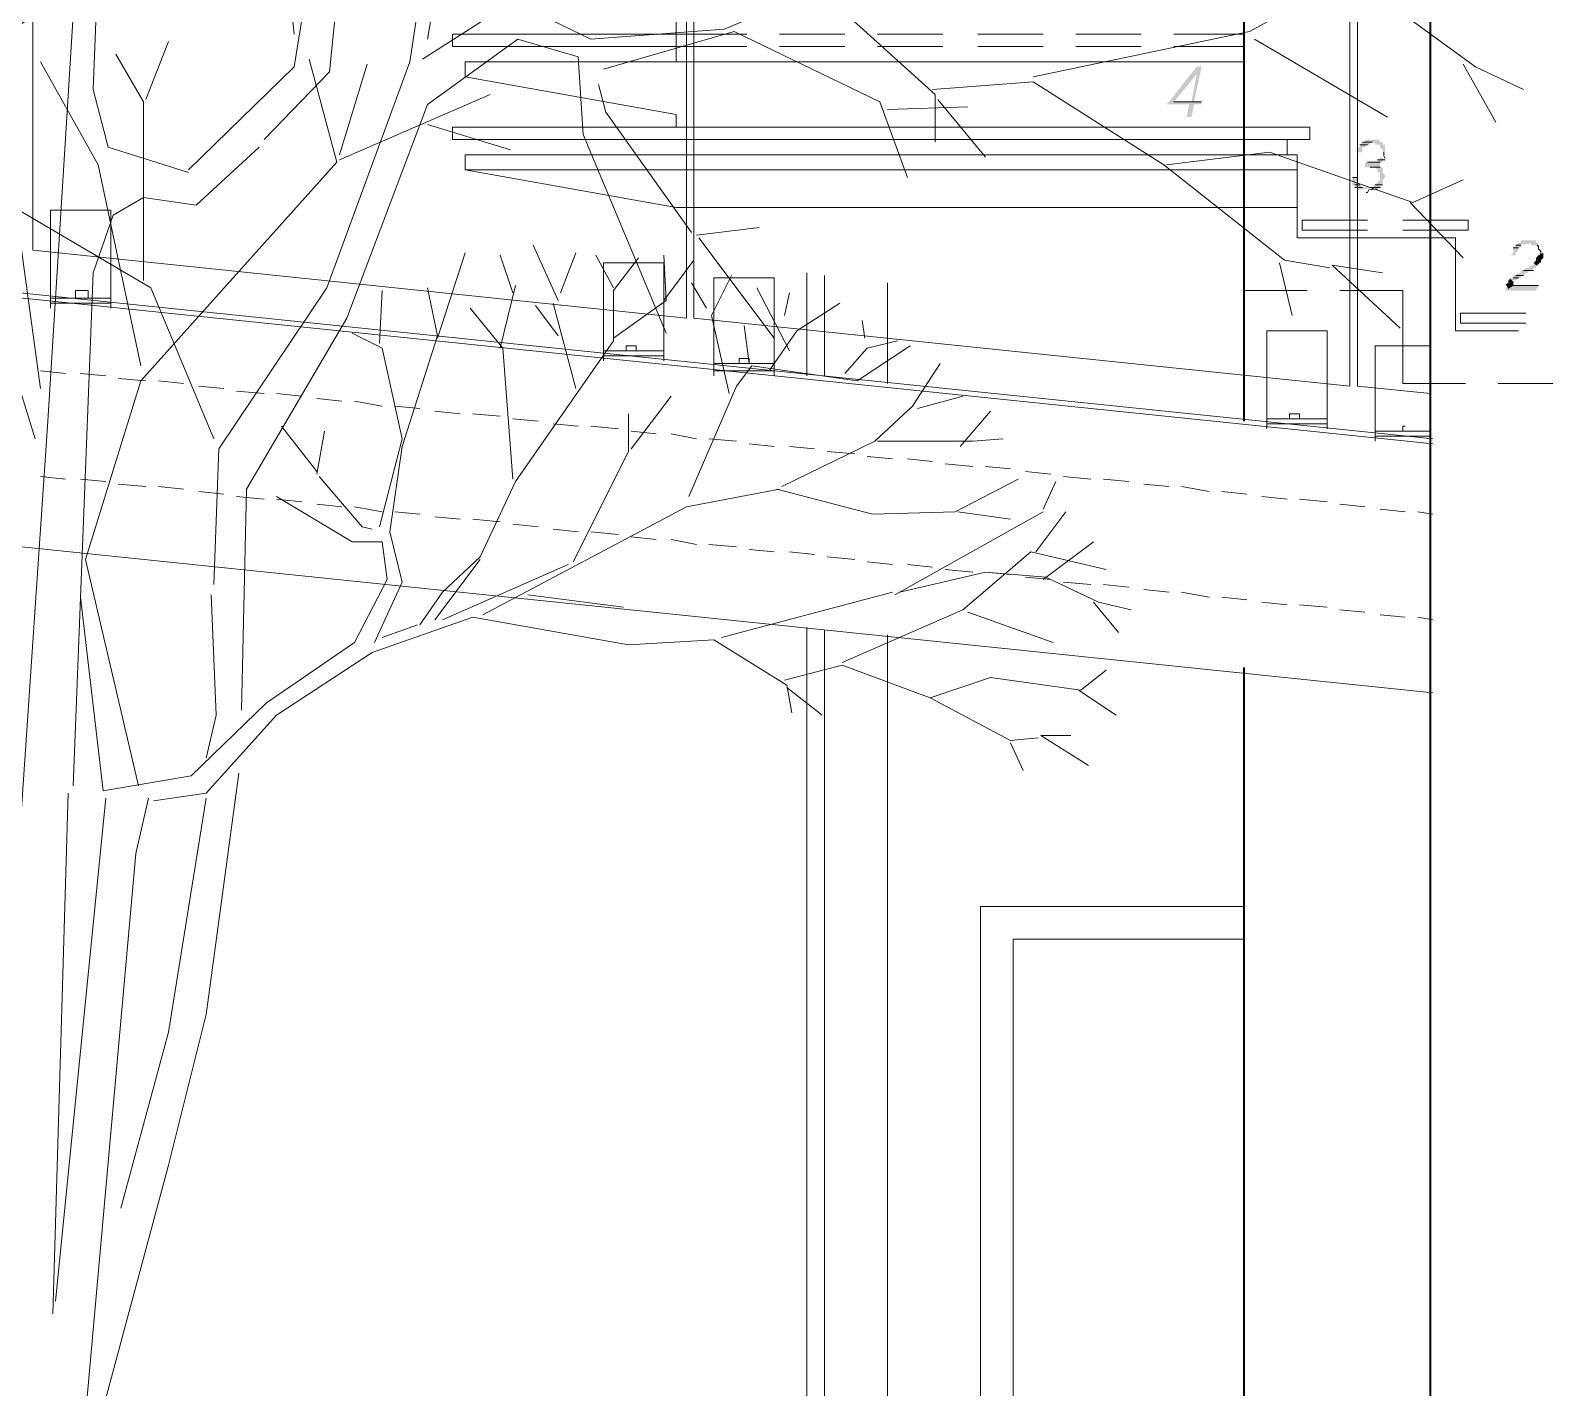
# Model space of a CAD drawing. Header units: millimetres. Extents: x 182 to 575, y -105 to 95.
# Drawn here: x 275.028 to 277.897, y 68.066 to 70.637 of the extents above; entities that cross this region are included whole.
import ezdxf

# ---------------------------------------------------------------- set-up
doc = ezdxf.new("R2010")
doc.units = ezdxf.units.MM
doc.header["$MEASUREMENT"] = 0
doc.layers.add('PDF_Geometry', color=7, linetype='Continuous')
doc.layers.add('PDF_Solid Fills', color=7, linetype='Continuous')

msp = doc.modelspace()

# ---------------------------------------------------------------- hatches: boundary and pattern name
at = {"layer": 'PDF_Solid Fills', "transparency": 33554559}
h = msp.add_hatch(color=256, dxfattribs=at)
h.paths.add_polyline_path([(277.2373, 70.5539), (277.2278, 70.5015), (277.1945, 70.5015)])
h.paths.add_polyline_path([(277.2469, 70.5681), (277.2373, 70.5681), (277.185, 70.5015), (277.1802, 70.4967), (277.2231, 70.4967), (277.2183, 70.4729), (277.2278, 70.4729), (277.2326, 70.4967), (277.2469, 70.4967), (277.2469, 70.5015), (277.2326, 70.5015)], flags=0)
for points in [[(277.5897, 70.4205), (277.5897, 70.4253), (277.585, 70.4253), (277.585, 70.4301), (277.5564, 70.4301), (277.5564, 70.4253), (277.5516, 70.4253), (277.5469, 70.4205), (277.5469, 70.4158), (277.5421, 70.4158), (277.5421, 70.4062), (277.5516, 70.4062), (277.5516, 70.4158), (277.5564, 70.4158), (277.5564, 70.4205), (277.5659, 70.4205), (277.5659, 70.4253), (277.5707, 70.4253), (277.5754, 70.4241), (277.5754, 70.4205), (277.585, 70.4205), (277.585, 70.4158), (277.5897, 70.411), (277.5897, 70.4062), (277.5945, 70.4062), (277.5945, 70.4205)], [(277.5564, 70.3777), (277.5754, 70.3777), (277.5802, 70.3729), (277.5802, 70.3681), (277.585, 70.3681), (277.585, 70.3539), (277.5802, 70.3491), (277.5754, 70.3443), (277.5707, 70.3396), (277.5516, 70.3396), (277.5469, 70.3443), (277.5421, 70.3443), (277.5421, 70.3586), (277.5326, 70.3586), (277.5326, 70.3443), (277.5373, 70.3443), (277.5373, 70.3396), (277.5421, 70.3396), (277.5421, 70.3348), (277.5802, 70.3396), (277.585, 70.3396), (277.585, 70.3443), (277.5897, 70.3443), (277.5897, 70.3539), (277.5945, 70.3586), (277.5945, 70.3634), (277.5897, 70.3681), (277.5897, 70.3777), (277.585, 70.3777), (277.585, 70.3872), (277.5897, 70.3872), (277.5897, 70.392), (277.5945, 70.392), (277.585, 70.3967), (277.585, 70.392), (277.5802, 70.392), (277.5802, 70.3872), (277.5564, 70.3872)], [(277.885, 70.211), (277.8945, 70.211), (277.8945, 70.2158)], [(277.8326, 70.1681), (277.8326, 70.1634), (277.8421, 70.1634), (277.8469, 70.1681), (277.8516, 70.1681), (277.8516, 70.1729), (277.8564, 70.1729), (277.8612, 70.1777), (277.8659, 70.1777), (277.8659, 70.1824), (277.8754, 70.1824), (277.8754, 70.1872), (277.8802, 70.1872), (277.8802, 70.192), (277.885, 70.192), (277.8754, 70.1967), (277.8754, 70.192), (277.8707, 70.192), (277.8659, 70.1872), (277.8612, 70.1872), (277.8564, 70.1824), (277.8516, 70.1824), (277.8516, 70.1777), (277.8469, 70.1777), (277.8421, 70.1729), (277.8373, 70.1729), (277.8373, 70.1681)], [(277.8231, 70.1491), (277.8231, 70.1443), (277.8802, 70.1443), (277.885, 70.1539), (277.8373, 70.1539)]]:
    msp.add_hatch(color=256, dxfattribs=at).paths.add_polyline_path(points)
h = msp.add_hatch(color=256, dxfattribs=at)
h.paths.add_polyline_path([(276.1977, 70.3851), (276.2002, 70.3851), (276.1977, 70.3851)], flags=0)
h.paths.add_polyline_path([(276.2002, 70.3826), (276.1977, 70.3826), (276.2002, 70.3826)], flags=0)
h.paths.add_polyline_path([(276.1977, 70.3826), (276.2002, 70.3826), (276.1977, 70.3826)], flags=0)
h.paths.add_polyline_path([(276.2002, 70.3826), (276.1977, 70.3826), (276.2002, 70.3826)], flags=0)
h.paths.add_polyline_path([(276.1977, 70.3826), (276.2002, 70.3826), (276.1977, 70.3826)], flags=0)
h.paths.add_polyline_path([(276.2002, 70.3801), (276.1977, 70.3801), (276.2002, 70.3801)], flags=0)
h.paths.add_polyline_path([(276.1977, 70.3801), (276.2002, 70.3801), (276.1977, 70.3801)], flags=0)
h = msp.add_hatch(color=256, dxfattribs=at)
h.paths.add_polyline_path([(276.2077, 70.3901), (276.2052, 70.3901), (276.2077, 70.3901)], flags=0)
h.paths.add_polyline_path([(276.2052, 70.3901), (276.2077, 70.3901), (276.2052, 70.3901)], flags=0)
h.paths.add_polyline_path([(276.2077, 70.3901), (276.2052, 70.3901), (276.2077, 70.3901)], flags=0)
h.paths.add_polyline_path([(276.2027, 70.3901), (276.2102, 70.3901), (276.2027, 70.3901)], flags=0)
h.paths.add_polyline_path([(276.2102, 70.3901), (276.2027, 70.3901), (276.2102, 70.3901)], flags=0)
h.paths.add_polyline_path([(276.2027, 70.3901), (276.2102, 70.3901), (276.2027, 70.3901)], flags=0)
h.paths.add_polyline_path([(276.2127, 70.3901), (276.2002, 70.3901), (276.2127, 70.3901)], flags=0)
h = msp.add_hatch(color=256, dxfattribs=at)
h.paths.add_polyline_path([(276.2152, 70.3851), (276.2127, 70.3851), (276.2152, 70.3851)], flags=0)
h.paths.add_polyline_path([(276.2127, 70.3851), (276.2152, 70.3851), (276.2127, 70.3851)], flags=0)
h.paths.add_polyline_path([(276.2152, 70.3851), (276.2127, 70.3851), (276.2152, 70.3851)], flags=0)
h = msp.add_hatch(color=256, dxfattribs=at)
h.paths.add_polyline_path([(276.2152, 70.3801), (276.2127, 70.3801), (276.2152, 70.3801)], flags=0)
h.paths.add_polyline_path([(276.2127, 70.3801), (276.2152, 70.3801), (276.2127, 70.3801)], flags=0)
h.paths.add_polyline_path([(276.2152, 70.3801), (276.2127, 70.3801), (276.2152, 70.3801)], flags=0)
h = msp.add_hatch(color=256, dxfattribs=at)
h.paths.add_polyline_path([(276.2077, 70.3726), (276.2052, 70.3726), (276.2077, 70.3726)], flags=0)
h.paths.add_polyline_path([(276.2052, 70.3726), (276.2077, 70.3726), (276.2052, 70.3726)], flags=0)
h.paths.add_polyline_path([(276.2027, 70.3751), (276.2127, 70.3751), (276.2027, 70.3751)], flags=0)
h.paths.add_polyline_path([(276.2127, 70.3751), (276.2027, 70.3751), (276.2127, 70.3751)], flags=0)
h.paths.add_polyline_path([(276.2127, 70.3751), (276.2002, 70.3751), (276.2127, 70.3751)], flags=0)
h.paths.add_polyline_path([(276.2002, 70.3751), (276.2127, 70.3751), (276.2002, 70.3751)], flags=0)
h = msp.add_hatch(color=256, dxfattribs=at)
h.paths.add_polyline_path([(276.2252, 70.3676), (276.2202, 70.3676), (276.2252, 70.3676)], flags=0)
h.paths.add_polyline_path([(276.2202, 70.3651), (276.2227, 70.3651), (276.2202, 70.3651)], flags=0)
h.paths.add_polyline_path([(276.2227, 70.3651), (276.2202, 70.3651), (276.2227, 70.3651)], flags=0)
h.paths.add_polyline_path([(276.2202, 70.3651), (276.2227, 70.3651), (276.2202, 70.3651)], flags=0)
h = msp.add_hatch(color=256, dxfattribs=at)
h.paths.add_polyline_path([(276.2202, 70.3601), (276.2227, 70.3601), (276.2202, 70.3601)], flags=0)
h.paths.add_polyline_path([(276.2227, 70.3601), (276.2202, 70.3601), (276.2227, 70.3601)], flags=0)
h.paths.add_polyline_path([(276.2202, 70.3601), (276.2227, 70.3601), (276.2202, 70.3601)], flags=0)
h = msp.add_hatch(color=256, dxfattribs=at)
h.paths.add_polyline_path([(276.2352, 70.3576), (276.2227, 70.3576), (276.2352, 70.3576)], flags=0)
h.paths.add_polyline_path([(276.2227, 70.3551), (276.2352, 70.3551), (276.2227, 70.3551)], flags=0)
h.paths.add_polyline_path([(276.2327, 70.3551), (276.2252, 70.3551), (276.2327, 70.3551)], flags=0)
h.paths.add_polyline_path([(276.2252, 70.3551), (276.2327, 70.3551), (276.2252, 70.3551)], flags=0)
h.paths.add_polyline_path([(276.2327, 70.3551), (276.2252, 70.3551), (276.2327, 70.3551)], flags=0)
h = msp.add_hatch(color=256, dxfattribs=at)
h.paths.add_polyline_path([(276.2277, 70.3576), (276.2227, 70.3576), (276.2277, 70.3576)], flags=0)
h.paths.add_polyline_path([(276.2227, 70.3576), (276.2277, 70.3576), (276.2227, 70.3576)], flags=0)
h.paths.add_polyline_path([(276.2277, 70.3576), (276.2227, 70.3576), (276.2277, 70.3576)], flags=0)
h = msp.add_hatch(color=256, dxfattribs=at)
h.paths.add_polyline_path([(276.2277, 70.3726), (276.2302, 70.3726), (276.2277, 70.3726)], flags=0)
h.paths.add_polyline_path([(276.2302, 70.3726), (276.2277, 70.3726), (276.2302, 70.3726)], flags=0)
h.paths.add_polyline_path([(276.2252, 70.3701), (276.2327, 70.3701), (276.2252, 70.3701)], flags=0)
h = msp.add_hatch(color=256, dxfattribs=at)
h.paths.add_polyline_path([(276.2352, 70.3626), (276.2377, 70.3626), (276.2352, 70.3626)], flags=0)
h.paths.add_polyline_path([(276.2377, 70.3601), (276.2352, 70.3601), (276.2377, 70.3601)], flags=0)
h.paths.add_polyline_path([(276.2377, 70.3601), (276.2327, 70.3601), (276.2377, 70.3601)], flags=0)
h.paths.add_polyline_path([(276.2327, 70.3601), (276.2377, 70.3601), (276.2327, 70.3601)], flags=0)
h = msp.add_hatch(color=256, dxfattribs=at)
h.paths.add_polyline_path([(276.2352, 70.3651), (276.2377, 70.3651), (276.2352, 70.3651)], flags=0)
h.paths.add_polyline_path([(276.2377, 70.3651), (276.2352, 70.3651), (276.2377, 70.3651)], flags=0)
h.paths.add_polyline_path([(276.2352, 70.3651), (276.2377, 70.3651), (276.2352, 70.3651)], flags=0)
h = msp.add_hatch(color=256, dxfattribs=at)
h.paths.add_polyline_path([(277.8421, 70.2301), (277.8373, 70.2253), (277.8373, 70.2158), (277.8326, 70.211), (277.8421, 70.211), (277.8421, 70.2158), (277.8469, 70.2205), (277.8469, 70.2253), (277.8516, 70.2253), (277.8516, 70.2301)])
h.paths.add_polyline_path([(277.8802, 70.2348), (277.8802, 70.2396), (277.8516, 70.2396), (277.8516, 70.2348), (277.8469, 70.2348), (277.8421, 70.2301), (277.8707, 70.2332), (277.8707, 70.2301), (277.885, 70.2301), (277.885, 70.2348)])
h = msp.add_hatch(color=256, dxfattribs=at)
h.paths.add_polyline_path([(277.8659, 70.2396), (277.8659, 70.2396), (277.8659, 70.2396)], flags=0)
h.paths.add_polyline_path([(277.8564, 70.2396), (277.8754, 70.2396), (277.8564, 70.2396)], flags=0)
h.paths.add_polyline_path([(277.8754, 70.2396), (277.8564, 70.2396), (277.8754, 70.2396)], flags=0)
h.paths.add_polyline_path([(277.8469, 70.2348), (277.885, 70.2348), (277.8469, 70.2348)], flags=0)
h.paths.add_polyline_path([(277.885, 70.2348), (277.8469, 70.2348), (277.885, 70.2348)], flags=0)
h.paths.add_polyline_path([(277.885, 70.2348), (277.8421, 70.2301), (277.885, 70.2348)], flags=0)
h = msp.add_hatch(color=256, dxfattribs=at)
h.paths.add_polyline_path([(275.9002, 70.1526), (275.8952, 70.1526), (275.9002, 70.1526)], flags=0)
h.paths.add_polyline_path([(275.8952, 70.1526), (275.9002, 70.1526), (275.8952, 70.1526)], flags=0)
h.paths.add_polyline_path([(275.9002, 70.1551), (275.8952, 70.1551), (275.9002, 70.1551)], flags=0)
h = msp.add_hatch(color=256, dxfattribs=at)
h.paths.add_polyline_path([(275.9127, 70.1676), (275.9077, 70.1676), (275.9127, 70.1676)], flags=0)
h.paths.add_polyline_path([(275.9077, 70.1676), (275.9127, 70.1676), (275.9077, 70.1676)], flags=0)
h.paths.add_polyline_path([(275.9202, 70.1651), (275.9002, 70.1651), (275.9202, 70.1651)], flags=0)
h = msp.add_hatch(color=256, dxfattribs=at)
h.paths.add_polyline_path([(275.9352, 70.1651), (275.9452, 70.1651), (275.9352, 70.1651)], flags=0)
h.paths.add_polyline_path([(275.9477, 70.1651), (275.9327, 70.1651), (275.9477, 70.1651)], flags=0)
h.paths.add_polyline_path([(275.9302, 70.1626), (275.9502, 70.1626), (275.9302, 70.1626)], flags=0)
h.paths.add_polyline_path([(275.9502, 70.1626), (275.9302, 70.1626), (275.9502, 70.1626)], flags=0)
at = {"layer": 'PDF_Solid Fills', "true_color": 0xdddddd, "transparency": 33554559}
h = msp.add_hatch(color=254, dxfattribs=at)
h.paths.add_polyline_path([(275.2527, 70.0001), (275.2527, 70.0001), (275.2527, 70.0001)], flags=0)
h.paths.add_polyline_path([(275.2527, 70.0001), (275.2527, 70.0001), (275.2527, 70.0001)], flags=0)
h.paths.add_polyline_path([(275.2527, 70.0001), (275.2527, 70.0001), (275.2527, 70.0001)], flags=0)
h.paths.add_polyline_path([(275.2527, 70.0001), (275.2527, 70.0001), (275.2527, 70.0001)], flags=0)
h.paths.add_polyline_path([(275.2527, 70.0001), (275.2527, 70.0001), (275.2527, 70.0001)], flags=0)
h.paths.add_polyline_path([(275.2527, 70.0001), (275.2527, 70.0001), (275.2527, 70.0001)], flags=0)
h.paths.add_polyline_path([(275.2527, 70.0001), (275.2527, 70.0001), (275.2527, 70.0001)], flags=0)
h.paths.add_polyline_path([(275.2527, 70.0001), (275.2527, 70.0001), (275.2527, 70.0001)], flags=0)
h.paths.add_polyline_path([(275.2527, 70.0001), (275.2527, 70.0001), (275.2527, 70.0001)], flags=0)
h.paths.add_polyline_path([(275.2527, 70.0001), (275.2527, 70.0001), (275.2527, 70.0001)], flags=0)
h.paths.add_polyline_path([(275.2527, 70.0001), (275.2527, 70.0001), (275.2527, 70.0001)], flags=0)
h.paths.add_polyline_path([(275.2527, 70.0001), (275.2527, 70.0001), (275.2527, 70.0001)], flags=0)
h.paths.add_polyline_path([(275.2527, 70.0001), (275.2527, 70.0001), (275.2527, 70.0001)], flags=0)
h.paths.add_polyline_path([(275.2527, 70.0001), (275.2527, 70.0001), (275.2527, 70.0001)], flags=0)
h.paths.add_polyline_path([(275.2527, 70.0001), (275.2527, 70.0001), (275.2527, 70.0001)], flags=0)
h.paths.add_polyline_path([(275.2527, 70.0001), (275.2527, 70.0001), (275.2527, 70.0001)], flags=0)
h.paths.add_polyline_path([(275.2527, 70.0001), (275.2527, 70.0001), (275.2527, 70.0001)], flags=0)
h.paths.add_polyline_path([(275.2527, 70.0001), (275.2527, 70.0001), (275.2527, 70.0001)], flags=0)
h.paths.add_polyline_path([(275.2527, 70.0001), (275.2527, 70.0001), (275.2527, 70.0001)], flags=0)
h.paths.add_polyline_path([(275.2527, 70.0001), (275.2527, 70.0001), (275.2527, 70.0001)], flags=0)
h.paths.add_polyline_path([(275.2527, 70.0001), (275.2502, 70.0001), (275.2527, 70.0001)], flags=0)
h = msp.add_hatch(color=254, dxfattribs=at)
h.paths.add_polyline_path([(275.2877, 69.0401), (275.2877, 69.0401), (275.2877, 69.0401)], flags=0)
h.paths.add_polyline_path([(275.2877, 69.0401), (275.2852, 69.0401), (275.2877, 69.0401)], flags=0)
h.paths.add_polyline_path([(275.2877, 69.0401), (275.2852, 69.0401), (275.2877, 69.0401)], flags=0)
at = {"layer": 'PDF_Solid Fills', "transparency": 33554559}
h = msp.add_hatch(color=256, dxfattribs=at)
h.paths.add_polyline_path([(276.0752, 68.2326), (276.0852, 68.2326), (276.0752, 68.2326)], flags=0)
h.paths.add_polyline_path([(276.0827, 68.2301), (276.0727, 68.2301), (276.0827, 68.2301)], flags=0)
h.paths.add_polyline_path([(276.0727, 68.2301), (276.0827, 68.2301), (276.0727, 68.2301)], flags=0)
h.paths.add_polyline_path([(276.0802, 68.2276), (276.0702, 68.2276), (276.0802, 68.2276)], flags=0)
h = msp.add_hatch(color=256, dxfattribs=at)
h.paths.add_polyline_path([(276.5152, 68.2326), (276.5252, 68.2326), (276.5152, 68.2326)], flags=0)
h.paths.add_polyline_path([(276.5227, 68.2301), (276.5127, 68.2301), (276.5227, 68.2301)], flags=0)
h.paths.add_polyline_path([(276.5127, 68.2301), (276.5227, 68.2301), (276.5127, 68.2301)], flags=0)
h.paths.add_polyline_path([(276.5202, 68.2276), (276.5102, 68.2276), (276.5202, 68.2276)], flags=0)
h = msp.add_hatch(color=256, dxfattribs=at)
h.paths.add_polyline_path([(276.6552, 68.2326), (276.6627, 68.2326), (276.6552, 68.2326)], flags=0)
h.paths.add_polyline_path([(276.6502, 68.2251), (276.6577, 68.2251), (276.6502, 68.2251)], flags=0)
h.paths.add_polyline_path([(276.6552, 68.2226), (276.6477, 68.2226), (276.6552, 68.2226)], flags=0)
h.paths.add_polyline_path([(276.6452, 68.2151), (276.6527, 68.2151), (276.6452, 68.2151)], flags=0)
h.paths.add_polyline_path([(276.6527, 68.2151), (276.6452, 68.2151), (276.6527, 68.2151)], flags=0)
h.paths.add_polyline_path([(276.6502, 68.1976), (276.6427, 68.1976), (276.6502, 68.1976)], flags=0)
h.paths.add_polyline_path([(276.6427, 68.1976), (276.6502, 68.1976), (276.6427, 68.1976)], flags=0)
h = msp.add_hatch(color=256, dxfattribs=at)
h.paths.add_polyline_path([(276.7027, 68.2276), (276.7102, 68.2276), (276.7027, 68.2276)], flags=0)
h.paths.add_polyline_path([(276.7127, 68.2251), (276.7052, 68.2251), (276.7127, 68.2251)], flags=0)
h.paths.add_polyline_path([(276.7052, 68.2101), (276.7152, 68.2101), (276.7052, 68.2101)], flags=0)
h.paths.add_polyline_path([(276.7152, 68.2101), (276.7052, 68.2101), (276.7152, 68.2101)], flags=0)
h.paths.add_polyline_path([(276.7052, 68.2001), (276.7127, 68.2001), (276.7052, 68.2001)], flags=0)
h.paths.add_polyline_path([(276.7127, 68.1951), (276.7052, 68.1951), (276.7127, 68.1951)], flags=0)
h = msp.add_hatch(color=256, dxfattribs=at)
h.paths.add_polyline_path([(276.2877, 68.1826), (276.2952, 68.1826), (276.2877, 68.1826)], flags=0)
h.paths.add_polyline_path([(276.2827, 68.1751), (276.2902, 68.1751), (276.2827, 68.1751)], flags=0)
h.paths.add_polyline_path([(276.2902, 68.1751), (276.2827, 68.1751), (276.2902, 68.1751)], flags=0)
h = msp.add_hatch(color=256, dxfattribs=at)
h.paths.add_polyline_path([(276.3552, 68.1776), (276.3652, 68.1776), (276.3552, 68.1776)], flags=0)
h.paths.add_polyline_path([(276.3627, 68.1751), (276.3527, 68.1751), (276.3627, 68.1751)], flags=0)
h.paths.add_polyline_path([(276.3527, 68.1751), (276.3627, 68.1751), (276.3527, 68.1751)], flags=0)
h = msp.add_hatch(color=256, dxfattribs=at)
h.paths.add_polyline_path([(276.5127, 68.1826), (276.5052, 68.1826), (276.5127, 68.1826)], flags=0)
h.paths.add_polyline_path([(276.5052, 68.1826), (276.5127, 68.1826), (276.5052, 68.1826)], flags=0)
h.paths.add_polyline_path([(276.5152, 68.1776), (276.5052, 68.1776), (276.5152, 68.1776)], flags=0)
h = msp.add_hatch(color=256, dxfattribs=at)
h.paths.add_polyline_path([(276.3177, 68.1676), (276.3577, 68.1676), (276.3177, 68.1676)], flags=0)
h.paths.add_polyline_path([(276.3202, 68.1651), (276.3527, 68.1651), (276.3202, 68.1651)], flags=0)
h.paths.add_polyline_path([(276.3527, 68.1651), (276.3202, 68.1651), (276.3527, 68.1651)], flags=0)
h.paths.add_polyline_path([(276.3327, 68.1626), (276.3402, 68.1626), (276.3327, 68.1626)], flags=0)
h = msp.add_hatch(color=256, dxfattribs=at)
h.paths.add_polyline_path([(276.6877, 68.1651), (276.6577, 68.1651), (276.6877, 68.1651)], flags=0)
h.paths.add_polyline_path([(276.6627, 68.1626), (276.6827, 68.1626), (276.6627, 68.1626)], flags=0)
h.paths.add_polyline_path([(276.6752, 68.1626), (276.6702, 68.1626), (276.6752, 68.1626)], flags=0)

# ---------------------------------------------------------------- linework, layer by layer
at = {"layer": 'PDF_Geometry', "lineweight": 40}
for points in [[(277.6802, 66.6586), (277.6802, 83.5396), (277.9326, 83.5396), (277.9326, 66.6586)], [(277.3278, 69.8967), (277.3278, 73.3301)], [(278.6707, 69.292), (278.6707, 66.6586), (277.3278, 66.6586), (277.3278, 69.4301)]]:
    msp.add_lwpolyline(points, dxfattribs=at)
at = {"layer": 'PDF_Geometry', "lineweight": 13}
for points in [[(275.3754, 69.5872), (275.385, 69.8443), (275.5897, 70.1491), (275.7469, 70.5777), (275.8183, 71.0491), (275.685, 71.8015), (275.6659, 72.2062), (275.5135, 72.5777), (275.4278, 72.6205)], [(274.6373, 66.3539), (274.785, 67.0348), (274.8373, 67.3729), (274.8516, 67.8396), (275.0088, 69.1253), (275.0612, 69.8967), (275.1421, 71.192), (275.1945, 72.2824)], [(275.2135, 72.211), (275.1469, 70.5253), (275.1754, 70.4158), (275.3278, 70.3681)], [(275.4707, 70.4301), (275.5945, 70.5586), (275.6278, 70.8824), (275.7516, 71.2205), (275.9421, 71.5015), (276.3897, 71.7205), (276.5993, 71.8872), (276.8659, 71.9158), (276.9373, 71.8539)], [(274.6326, 71.2205), (274.7802, 71.4491), (274.785, 71.5443), (274.9088, 71.5539), (275.0993, 71.4443), (275.2802, 71.1539), (275.4993, 70.911), (275.5278, 70.6301)], [(275.2231, 71.4396), (275.4945, 71.4634), (275.5707, 71.5205), (275.6564, 71.4348), (275.6897, 71.2158), (275.5802, 70.892), (275.5278, 70.5681), (275.3278, 70.3729)], [(277.3278, 70.2777), (277.3278, 71.2205)], [(274.7088, 70.5586), (274.8802, 70.5539), (275.1469, 70.7491), (275.4802, 70.8824), (275.8135, 70.9253), (276.2802, 70.7396), (276.5421, 70.6967), (276.7421, 70.5158), (276.7421, 70.4253)], [(277.6802, 70.9348), (277.5421, 70.9491), (277.5421, 69.9634), (277.6802, 69.9491)], [(275.7802, 70.6205), (275.8088, 70.7872)], [(275.7707, 70.5824), (275.9421, 70.692), (276.0897, 70.6205), (276.3421, 70.6396), (276.6516, 70.7681), (276.7945, 70.7015)], [(276.9278, 70.5491), (277.3373, 70.6348), (277.5802, 70.7681), (277.804, 70.6681)], [(277.8564, 70.5253), (277.7659, 70.5681), (277.6088, 70.6824), (277.4278, 70.7348), (277.1516, 70.7253)], [(275.2469, 70.5062), (275.2897, 70.6158)], [(276.2326, 70.0634), (276.0754, 70.4396), (276.0659, 70.5872), (275.9516, 70.6205), (275.7802, 70.4967), (275.6278, 70.092), (275.4373, 69.7681), (275.4278, 69.3491)], [(276.1135, 70.5634), (276.3612, 70.6348), (276.6373, 70.5015), (276.6897, 70.3586)], [(276.385, 70.6301), (276.2516, 70.6301)], [(276.5707, 70.6301), (276.4469, 70.6301)], [(276.7564, 70.6301), (276.6326, 70.6301)], [(276.9469, 70.6301), (276.8231, 70.6301)], [(277.1326, 70.6301), (277.0088, 70.6301)], [(277.1945, 70.6062), (277.3278, 70.6062), (277.3278, 70.6301), (277.1945, 70.6301)], [(277.3469, 70.6205), (277.5993, 70.4729)], [(275.0469, 69.9586), (274.985, 70.411), (274.9897, 70.5824)], [(275.2326, 69.2062), (275.1326, 69.6348), (275.2373, 69.9729), (275.6088, 70.3872), (275.5564, 70.5824)], [(275.2421, 70.1634), (275.2421, 70.5015), (275.1897, 70.592)], [(276.2516, 70.6062), (276.385, 70.6062)], [(276.4469, 70.6062), (276.5707, 70.6062)], [(276.6326, 70.6062), (276.7564, 70.6062)], [(276.8231, 70.6062), (276.9469, 70.6062)], [(277.0088, 70.6062), (277.1326, 70.6062)], [(275.2373, 70.0015), (275.1564, 70.3824), (275.0469, 70.5777)], [(275.6135, 70.4015), (275.6659, 70.5729)], [(277.7421, 70.5729), (277.804, 70.4634)], [(276.104, 70.5348), (276.1183, 70.4824), (276.2802, 70.2539)], [(277.4897, 70.1872), (277.404, 70.2015), (277.1754, 70.3824), (276.9278, 70.5396), (276.7373, 70.5253)], [(275.6135, 70.392), (275.8992, 70.5158)], [(276.7469, 70.5062), (276.8373, 70.3967)], [(277.2469, 70.5015), (277.1945, 70.5015), (277.2469, 70.5015)], [(276.6516, 70.4872), (276.804, 70.492)], [(275.3754, 69.8634), (275.2564, 70.1491), (274.9564, 70.3253), (274.8373, 70.4396)], [(275.0373, 69.8634), (274.9088, 70.2777), (274.8897, 70.4539)], [(275.7802, 70.4586), (275.9373, 70.411)], [(277.3278, 70.4301), (277.4516, 70.4301), (277.4516, 70.4539), (277.3278, 70.4539)], [(275.4612, 70.4158), (275.3421, 70.3062), (275.2421, 70.3205), (275.185, 70.2872), (275.1469, 70.1777), (275.1088, 69.2062)], [(277.4088, 70.4015), (277.4088, 70.4301), (277.4088, 70.4015)], [(277.5612, 70.4205), (277.5469, 70.4205), (277.5612, 70.4205)], [(277.5469, 70.4205), (277.5612, 70.4205), (277.5469, 70.4205)], [(277.5516, 70.4253), (277.5707, 70.4253), (277.5516, 70.4253)], [(277.5707, 70.4253), (277.5516, 70.4253), (277.5707, 70.4253)], [(277.7421, 70.3539), (277.6469, 70.311), (277.3754, 70.4062), (277.1802, 70.3824)], [(277.3278, 70.4015), (277.4278, 70.4015), (277.4278, 70.3729), (277.3278, 70.3729), (277.4278, 70.3729), (277.4278, 70.3015), (277.3278, 70.3015)], [(277.8469, 70.0681), (277.7278, 70.0681), (277.7278, 70.2443), (277.4278, 70.2443), (277.4278, 70.4015)], [(277.5612, 70.3872), (277.5659, 70.3872), (277.5612, 70.3872)], [(277.5945, 70.392), (277.5802, 70.392), (277.5945, 70.392)], [(277.5802, 70.392), (277.5945, 70.392), (277.5802, 70.392)], [(277.5921, 70.4062), (277.5921, 70.4039), (277.5921, 70.3991), (277.5945, 70.3943)], [(277.685, 69.8634), (272.985, 70.3491)], [(277.585, 70.3777), (277.5659, 70.3777), (277.585, 70.3777)], [(277.3278, 70.3205), (277.3278, 70.1443), (277.4469, 70.1443)], [(277.5469, 70.3443), (277.5373, 70.3443), (277.5469, 70.3443)], [(277.5373, 70.3396), (277.5516, 70.3396), (277.5373, 70.3396)], [(277.5516, 70.3396), (277.5373, 70.3396), (277.5516, 70.3396)], [(277.5588, 70.3301), (277.5612, 70.3301), (277.5612, 70.3301), (277.5635, 70.3348), (277.5635, 70.3348), (277.5802, 70.3372)], [(277.5612, 70.3396), (277.5612, 70.3396), (277.5612, 70.3396)], [(277.5659, 70.3396), (277.585, 70.3396), (277.5659, 70.3396)], [(277.5754, 70.3443), (277.585, 70.3443), (277.5754, 70.3443)], [(277.5754, 70.3443), (277.5897, 70.3443), (277.5754, 70.3443)], [(275.1802, 70.111), (275.1802, 70.2967), (275.0659, 70.2967), (275.0659, 70.111)], [(277.6421, 70.311), (277.7421, 70.2062)], [(276.2897, 70.2491), (276.4088, 70.2634)], [(277.5612, 70.2586), (277.4373, 70.2586), (277.4373, 70.2777), (277.5612, 70.2777)], [(277.6278, 70.2777), (277.7516, 70.2777), (277.7516, 70.2586), (277.6278, 70.2586)], [(276.2945, 70.2443), (276.4373, 70.0539)], [(276.1802, 70.2062), (276.1326, 70.1443), (276.1326, 70.0491), (275.9469, 69.7824), (275.8802, 69.6396), (275.8088, 69.5729), (275.7659, 69.511)], [(275.7993, 70.0539), (275.8516, 70.2158)], [(275.9421, 70.1396), (275.9183, 70.211)], [(276.0278, 70.1253), (275.9802, 70.2301)], [(276.0326, 70.1396), (276.0612, 70.2158)], [(276.1326, 70.1491), (276.0992, 70.211)], [(276.1326, 70.0539), (276.2326, 70.1253), (276.2278, 70.211)], [(277.8373, 70.2253), (277.8469, 70.2253), (277.8373, 70.2253)], [(277.8469, 70.2253), (277.8373, 70.2253), (277.8469, 70.2253)], [(277.8421, 70.2301), (277.8516, 70.2301), (277.8421, 70.2301)], [(277.8826, 70.2301), (277.885, 70.2277), (277.885, 70.2229), (277.8873, 70.2205), (277.8897, 70.2181), (277.8897, 70.2134)], [(276.1135, 70.011), (276.1135, 70.1967), (276.2278, 70.1967), (276.2278, 70.011)], [(276.2278, 70.1253), (276.285, 70.2015)], [(277.3945, 70.1967), (277.4183, 70.0967)], [(277.6231, 70.0729), (277.4945, 70.192), (277.5897, 70.1777)], [(277.8564, 70.1824), (277.8754, 70.1824), (277.8564, 70.1824)], [(277.8564, 70.1824), (277.8707, 70.1824), (277.8564, 70.1824)], [(275.6802, 69.4777), (275.7326, 69.592), (275.7088, 69.6872), (275.7326, 69.8491), (275.7993, 70.0586), (275.7802, 70.1491)], [(275.9183, 70.0348), (275.9469, 70.1539)], [(276.3088, 70.111), (276.2802, 70.1586)], [(276.3516, 69.9491), (276.3183, 70.0967), (276.3564, 70.1729)], [(276.4373, 69.9824), (276.4373, 70.1681), (276.3231, 70.1681), (276.3231, 69.9824)], [(276.4659, 70.0301), (276.404, 70.1491)], [(277.8373, 70.1681), (277.8469, 70.1681), (277.8373, 70.1681)], [(277.8469, 70.1681), (277.8373, 70.1681), (277.8469, 70.1681)], [(277.885, 70.1539), (277.8373, 70.1539), (277.885, 70.1539)], [(277.8421, 70.1729), (277.8564, 70.1729), (277.8421, 70.1729)], [(277.8564, 70.1729), (277.8421, 70.1729), (277.8564, 70.1729)], [(275.1802, 70.1301), (275.0659, 70.1301)], [(275.1802, 70.1205), (275.0659, 70.1205)], [(275.6897, 70.0443), (275.6945, 70.1443)], [(276.0612, 69.9586), (276.0183, 70.1205)], [(276.5612, 70.1205), (276.4802, 70.0681), (276.4278, 69.992)], [(276.4564, 70.0967), (276.4659, 70.1396)], [(277.5088, 70.1443), (277.6278, 70.1443), (277.6278, 69.9681), (277.7469, 69.9681)], [(275.9421, 69.7872), (275.9231, 70.0348), (275.8612, 70.111)], [(276.0278, 70.0586), (275.985, 70.1158)], [(277.8612, 70.0824), (277.7373, 70.0824), (277.7373, 70.1015), (277.8612, 70.1015)], [(275.6897, 69.6967), (275.7326, 69.8634), (275.6945, 70.0348), (275.6373, 70.0634)], [(276.3897, 70.0062), (276.3802, 70.0777)], [(276.6088, 70.0539), (276.604, 70.0872)], [(277.3707, 69.8824), (277.3707, 70.0681), (277.485, 70.0681), (277.485, 69.8824)], [(276.6945, 70.0396), (276.5945, 69.9729), (276.3945, 70.0015), (276.3659, 69.9634), (276.2754, 69.7539)], [(276.6707, 70.0491), (276.6135, 70.0348), (276.5707, 69.9872)], [(277.6802, 70.0396), (277.5754, 70.0396), (277.5754, 69.8586)], [(276.1135, 70.0301), (276.2278, 70.0301)], [(276.1135, 70.0205), (276.2278, 70.0205)], [(276.4373, 70.0062), (276.3231, 70.0062)], [(276.4516, 69.7729), (276.6278, 69.8586), (276.6992, 69.9253), (276.7516, 70.0062)], [(275.0945, 69.9872), (275.0469, 69.992)], [(275.1707, 69.9824), (275.1231, 69.9872)], [(275.2469, 69.9729), (275.1945, 69.9777)], [(276.4373, 69.992), (276.3231, 69.992)], [(275.3183, 69.9681), (275.2707, 69.9729)], [(275.3945, 69.9586), (275.3469, 69.9634)], [(275.4707, 69.9491), (275.4183, 69.9539)], [(275.5421, 69.9443), (275.4945, 69.9491)], [(277.8088, 69.9681), (277.9278, 69.9681), (277.9278, 69.792), (278.0469, 69.792)], [(275.6183, 69.9348), (275.5707, 69.9396)], [(275.6945, 69.9253), (275.6421, 69.9348)], [(275.7659, 69.9205), (275.7183, 69.9253)], [(276.1659, 69.8443), (276.2421, 69.9443)], [(276.7945, 69.9443), (276.7088, 69.9205)], [(275.8421, 69.911), (275.7945, 69.9158)], [(275.9183, 69.9062), (275.8659, 69.911)], [(275.9897, 69.8967), (275.9421, 69.9015)], [(276.0659, 69.8872), (276.0183, 69.892)], [(276.0564, 69.6301), (276.1612, 69.8396), (276.1612, 69.911)], [(276.8469, 69.9158), (276.7897, 69.8491)], [(277.3707, 69.9015), (277.485, 69.9015)], [(277.3707, 69.892), (277.485, 69.892)], [(275.5707, 69.8015), (275.504, 69.8872)], [(275.5707, 69.7967), (275.585, 69.8777)], [(276.1421, 69.8824), (276.0897, 69.8872)], [(276.2135, 69.8729), (276.1659, 69.8777)], [(276.2897, 69.8634), (276.2421, 69.8729)], [(276.3659, 69.8586), (276.3135, 69.8634)], [(276.8707, 69.8634), (276.8135, 69.8586), (276.6326, 69.8586)], [(277.6802, 69.8777), (277.5754, 69.8777)], [(277.6802, 69.8682), (277.5754, 69.8682)], [(277.6326, 69.8777), (277.6278, 69.8777), (277.6278, 69.8872), (277.6326, 69.8872)], [(276.4373, 69.8491), (276.3897, 69.8539)], [(276.5135, 69.8443), (276.4659, 69.8491)], [(276.5897, 69.8348), (276.5373, 69.8396)], [(276.6612, 69.8253), (276.6135, 69.8301)], [(276.7373, 69.8205), (276.6897, 69.8253)], [(276.8135, 69.811), (276.7612, 69.8158)], [(276.885, 69.8062), (276.8373, 69.811)], [(275.0945, 69.7872), (275.0469, 69.792)], [(275.1707, 69.7824), (275.1231, 69.7872)], [(275.2469, 69.7729), (275.1945, 69.7777)], [(275.6754, 69.692), (275.6564, 69.6967), (275.5754, 69.792)], [(276.8992, 69.7872), (276.7802, 69.7253), (276.6231, 69.7205), (276.4421, 69.7681)], [(276.9612, 69.7967), (276.9135, 69.8015)], [(276.9469, 69.7301), (276.9707, 69.7824)], [(277.0373, 69.7872), (276.985, 69.792)], [(277.1088, 69.7824), (277.0612, 69.7872)], [(277.185, 69.7729), (277.1373, 69.7777)], [(275.4945, 69.7539), (275.6373, 69.6681), (275.6945, 69.6681), (275.704, 69.5967), (275.6421, 69.4777), (275.4754, 69.3634), (275.3326, 69.2253), (275.1659, 69.1967), (275.1231, 69.5634)], [(275.3183, 69.7681), (275.2707, 69.7729)], [(275.3945, 69.7586), (275.3469, 69.7634)], [(275.4707, 69.7491), (275.4183, 69.7539)], [(275.5421, 69.7443), (275.4945, 69.7491)], [(275.885, 69.5301), (276.2707, 69.7348), (276.4469, 69.7681)], [(277.2612, 69.7634), (277.2088, 69.7729)], [(277.3326, 69.7586), (277.285, 69.7634)], [(277.4088, 69.7491), (277.3612, 69.7539)], [(277.485, 69.7443), (277.4326, 69.7491)], [(275.6183, 69.7348), (275.5707, 69.7396)], [(275.6945, 69.7253), (275.6421, 69.7348)], [(275.7659, 69.7205), (275.7183, 69.7253)], [(276.9469, 69.7253), (276.6659, 69.5681)], [(276.785, 69.7253), (276.885, 69.711)], [(276.9326, 69.6491), (276.9897, 69.7253)], [(277.5564, 69.7348), (277.5088, 69.7396)], [(277.6326, 69.7253), (277.585, 69.7301)], [(277.685, 69.7205), (277.6564, 69.7253)], [(275.8421, 69.711), (275.7945, 69.7158)], [(275.9183, 69.7062), (275.8659, 69.711)], [(275.9897, 69.6967), (275.9421, 69.7015)], [(276.0659, 69.6872), (276.0183, 69.692)], [(276.1421, 69.6824), (276.0897, 69.6872)], [(276.2135, 69.6729), (276.1659, 69.6777)], [(276.2897, 69.6634), (276.2421, 69.6729)], [(276.3659, 69.6586), (276.3135, 69.6634)], [(276.9469, 69.5967), (277.0421, 69.6681)], [(275.7945, 69.5205), (275.8802, 69.6348)], [(276.4373, 69.6491), (276.3897, 69.6539)], [(276.5135, 69.6443), (276.4659, 69.6491)], [(276.5897, 69.6348), (276.5373, 69.6396)], [(276.5659, 69.4396), (276.7945, 69.5396), (276.9231, 69.6491), (277.0659, 69.6158)], [(275.8088, 69.5205), (276.0469, 69.6253)], [(276.6612, 69.6253), (276.6135, 69.6301)], [(277.1135, 69.5396), (277.0516, 69.5539), (276.9516, 69.6015), (276.8373, 69.611), (276.6754, 69.5729)], [(276.7373, 69.6205), (276.6897, 69.6253)], [(276.8135, 69.611), (276.7612, 69.6158)], [(276.885, 69.6062), (276.8373, 69.611)], [(276.9612, 69.5967), (276.9135, 69.6015)], [(277.0373, 69.5872), (276.985, 69.592)], [(277.1088, 69.5824), (277.0612, 69.5872)], [(277.185, 69.5729), (277.1373, 69.5777)], [(275.3707, 69.5681), (275.3802, 69.3396), (275.3612, 69.2586)], [(275.9707, 69.5681), (276.1516, 69.5443)], [(276.3373, 69.4872), (276.6612, 69.5729)], [(277.0421, 69.5539), (277.0897, 69.4967)], [(277.2612, 69.5634), (277.2088, 69.5729)], [(277.3326, 69.5586), (277.285, 69.5634)], [(277.4088, 69.5491), (277.3612, 69.5539)], [(277.485, 69.5443), (277.4326, 69.5491)], [(275.2612, 69.1777), (275.3612, 69.192), (275.4945, 69.3396), (275.6754, 69.4586), (275.8659, 69.5253), (276.1612, 69.4729), (276.3231, 69.4824), (276.4612, 69.3967), (276.4707, 69.3443)], [(276.804, 69.5348), (276.9659, 69.4777)], [(277.5564, 69.5348), (277.5088, 69.5396)], [(277.6326, 69.5253), (277.585, 69.5301)], [(277.685, 69.5205), (277.6564, 69.5253)], [(275.6945, 69.4872), (275.7612, 69.511)], [(276.9373, 69.2967), (276.885, 69.292), (276.7326, 69.3729), (276.5659, 69.4348), (276.4564, 69.4062)], [(277.0659, 69.4253), (277.0183, 69.3872), (276.8469, 69.411), (276.7326, 69.3729)], [(276.4612, 69.392), (276.5278, 69.3396)], [(277.0135, 69.3872), (277.085, 69.3396)], [(277.0326, 69.2443), (276.9421, 69.3015), (276.9993, 69.3015)], [(276.885, 69.2872), (276.9088, 69.2348)], [(275.4231, 69.2301), (275.3612, 68.7729), (275.2897, 68.4872), (275.1612, 68.011)], [(275.2516, 69.1824), (275.2278, 69.0777), (275.1135, 67.8015), (275.0897, 67.3205), (275.0326, 66.6396), (275.0469, 66.4062)], [(275.0993, 69.192), (275.0707, 68.2062)], [(275.1707, 69.1824), (275.0754, 68.2301)], [(275.3612, 69.1824), (275.2897, 68.7396), (275.1993, 68.4062)]]:
    msp.add_lwpolyline(points, dxfattribs=at)
for points in [[(275.0326, 71.2062), (275.0326, 70.2205), (276.2707, 70.092), (276.2707, 71.0777)], [(276.285, 71.0777), (276.285, 70.092), (277.5278, 69.9634), (277.5278, 70.9491)], [(277.5659, 70.3872), (277.585, 70.3872), (277.5659, 70.3872)], [(277.5707, 70.3872), (277.585, 70.3872), (277.5707, 70.3872)], [(277.5421, 70.3586), (277.5326, 70.3586), (277.5421, 70.3586)], [(275.1135, 70.1443), (275.1373, 70.1443), (275.1373, 70.1301), (275.1135, 70.1301)], [(276.1754, 70.0396), (276.1564, 70.0396), (276.1564, 70.0301), (276.1754, 70.0301)], [(276.3707, 70.0158), (276.3897, 70.0158), (276.3897, 70.0062), (276.3707, 70.0062)], [(277.4326, 69.911), (277.4135, 69.911), (277.4135, 69.9015), (277.4326, 69.9015)]]:
    msp.add_lwpolyline(points, close=True, dxfattribs=at)
at = {"layer": 'PDF_Geometry', "lineweight": 0}
for points in [[(277.3278, 71.1824), (277.3278, 70.4539)], [(276.2516, 70.5777), (276.2516, 70.6539), (275.8516, 70.7253), (275.8516, 70.7539), (277.3278, 70.7539)], [(276.2516, 70.4539), (276.2516, 70.4777), (275.8516, 70.5491), (275.8516, 70.5777), (277.3278, 70.5777)], [(277.3278, 70.3015), (276.2516, 70.3015), (275.8516, 70.3729), (277.3278, 70.3729), (275.8516, 70.3729), (275.8516, 70.4015), (277.3278, 70.4015)], [(276.4992, 69.9824), (276.4992, 70.1777)], [(276.5326, 69.9824), (276.5326, 70.1729)], [(276.6516, 69.9681), (276.6516, 70.1586)], [(276.4992, 66.6777), (276.4992, 69.5062)], [(276.5326, 66.7301), (276.5326, 69.5015)], [(276.6516, 66.7301), (276.6516, 69.492)], [(277.3278, 68.9777), (276.8278, 68.9777), (276.8278, 66.8301)], [(277.3278, 68.9158), (276.8897, 68.9158), (276.8897, 66.8872)]]:
    msp.add_lwpolyline(points, dxfattribs=at)
at = {"layer": 'PDF_Geometry', "lineweight": 20}
for points in [[(276.2516, 70.6301), (275.8278, 70.6301), (275.8278, 70.6062), (276.2516, 70.6062)], [(277.3278, 70.4539), (275.8278, 70.4539), (275.8278, 70.4301), (277.3278, 70.4301)], [(277.685, 69.8539), (272.985, 70.3396)], [(277.685, 69.3824), (272.985, 69.8682)]]:
    msp.add_lwpolyline(points, dxfattribs=at)
at = {"layer": 'PDF_Geometry', "lineweight": 13}
for points, const_width in [([(277.8897, 70.211), (277.8897, 70.2086), (277.8873, 70.2062), (277.885, 70.2039), (277.885, 70.1991), (277.8826, 70.1967), (277.885, 70.1943)], 0.00952), ([(277.835, 70.1634), (277.8326, 70.161), (277.8326, 70.1562), (277.8254, 70.1515)], 0.00953)]:
    msp.add_lwpolyline(points, dxfattribs=dict(at, const_width=const_width))

doc.saveas('drawing.dxf')
